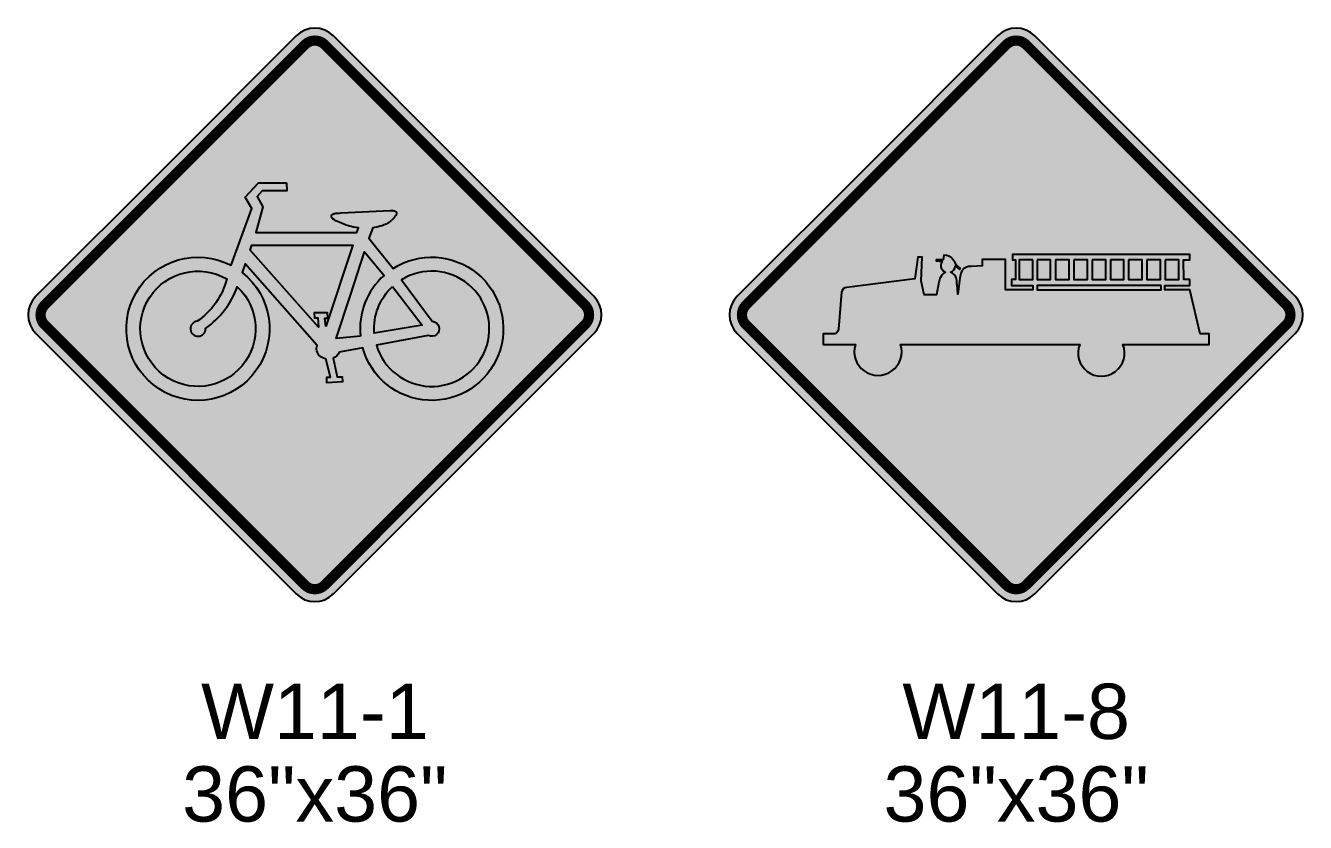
# Model space of a CAD drawing. Header units: inches. Extents: x -32 to 2634, y 197 to 1831.
# Drawn here: x 695.2 to 804.7, y 1191.1 to 1259.3 of the extents above; entities that cross this region are included whole.
import ezdxf
from ezdxf.enums import TextEntityAlignment as Align

# ---------------------------------------------------------------- set-up
doc = ezdxf.new("R2010")
doc.units = ezdxf.units.IN
doc.header["$MEASUREMENT"] = 0
doc.styles.add('ARIAL', font='arial.ttf')

# ---------------------------------------------------------------- blocks, each defined once
blk = doc.blocks.new('FIREHOUSE 36x36 W11-8 Yellow')
h = blk.add_hatch(color=40)
edge = h.paths.add_edge_path()
edge.add_line((1.590990257669546, 0.6590097423302268), (23.86485386504592, 22.93287334970671))
edge.add_arc((22.27386360737592, 24.52386360737626), 2.250000000000059, 315.0000000000082, 404.9999999999918)
edge.add_line((23.86485386504592, 26.1148538650458), (1.590990257669546, 48.38871747242229))
edge.add_arc((0, 46.79772721475285), 2.249999999999657, 44.99999999999795, 135.000000000002)
edge.add_line((-1.590990257669546, 48.38871747242229), (-23.86485386504592, 26.11485386504603))
edge.add_arc((-22.27386360737682, 24.52386360737626), 2.249999999999576, 134.9999999999877, 225.0000000000123)
edge.add_line((-23.86485386504592, 22.93287334970648), (-1.590990257669546, 0.6590097423302268))
edge.add_arc((0, 2.249999999999659), 2.249999999999657, 224.999999999998, 315.000000000002)
at = {"true_color": 0x000000}
h = blk.add_hatch(color=18, dxfattribs=at)
edge = h.paths.add_edge_path()
edge.add_line((9.135754475984868, 21.99917291195925), (16.50005450461367, 21.99917291195925))
edge.add_line((16.50005450461367, 21.99917291195925), (16.50005450461367, 22.91107143427894))
edge.add_line((16.50005450461367, 22.91107143427882), (15.73339260939474, 22.91107143427882))
edge.add_line((15.73339260939474, 22.91107143427882), (14.84889173952297, 26.65989875925845))
edge.add_line((14.84889173952297, 26.65989875925857), (12.71078475632612, 26.65989875925857))
edge.add_line((12.71078475632612, 26.65989875925857), (12.71078475632612, 27.03132953289366))
edge.add_line((12.71078475632612, 27.03132953289366), (14.84889173952297, 27.03132953289366))
edge.add_line((14.84889173952297, 27.03132953289366), (14.84889173952297, 27.53727769294994))
edge.add_line((14.84889173952297, 27.53727769294994), (14.33008609147282, 27.53727769294994))
edge.add_line((14.33008609147282, 27.53727769294994), (14.31554592701923, 29.23371562375655))
edge.add_line((14.31554592701923, 29.23371562375644), (14.86437104979223, 29.23371562375644))
edge.add_line((14.86437104979223, 29.23371562375644), (14.86437104979223, 29.69682315750549))
edge.add_line((14.86437104979223, 29.69682315750561), (-0.3261737761231416, 29.69682315750561))
edge.add_line((-0.3261737761235963, 29.69682315750561), (-0.3261737761235963, 29.21943541498752))
edge.add_line((-0.3261737761235963, 29.2194354149874), (-0.05117983219224698, 29.2194354149874))
edge.add_line((-0.05117983219179223, 29.2194354149874), (-0.05445010900939451, 27.53727769294994))
edge.add_line((-0.05445010900939451, 27.53727769294994), (-0.3892901186991367, 27.53727769294994))
edge.add_line((-0.3892901186986819, 27.53727769294994), (-0.3892901186986819, 27.03132953289366))
edge.add_line((-0.3892901186986819, 27.03132953289366), (1.429783192759714, 27.03132953289366))
edge.add_line((1.42978319275926, 27.03132953289366), (1.42978319275926, 26.65989875925857))
edge.add_line((1.42978319275926, 26.65989875925857), (-0.9178758616135383, 26.65750055625904))
edge.add_line((-0.9178758616135383, 26.65750055625892), (-0.9178758616135383, 29.26227604129497))
edge.add_line((-0.9178758616135383, 29.26227604129508), (-2.915469950890838, 29.26227604129508))
edge.add_line((-2.915469950890383, 29.26227604129508), (-2.915578960117728, 28.71344625020345))
edge.add_line((-2.915578960117728, 28.71344625020345), (-3.837724349798009, 28.676206099213))
edge.add_arc((-3.843466369385624, 27.37002975757412), 1.306188962687312, 89.7481263758339, 104.7048131990785)
edge.add_arc((-3.999571053187992, 27.90806562151238), 0.7462894754255208, 103.5978825909788, 129.8112240247004)
edge.add_arc((-3.929763139767601, 27.88418875789569), 0.8102333526798368, 132.5231806060779, 156.634576636709)
edge.add_arc((-3.070891023717195, 27.51313681272097), 1.745829877762768, 156.6345766367824, 175.2562894396392)
edge.add_line((-4.810740712193365, 27.65751487060197), (-4.984537756831969, 26.29678902330272))
edge.add_line((-4.984537756832196, 26.29678902330272), (-5.061425598449432, 27.10349364133026))
edge.add_arc((-7.859864901488891, 27.09495630791071), 2.798452325636002, 0.1747944488862361, 7.370552736692782)
edge.add_arc((-6.552731165879777, 27.26404024909232), 1.480428053502711, 7.370552736947483, 17.21227902216788)
edge.add_arc((-5.832123944903287, 27.48727468843708), 0.7260353296291441, 17.2122790222496, 44.08453497116684)
edge.add_arc((-5.898456634028207, 27.38364530716854), 0.8462529393562765, 46.00024260203832, 69.77951066100468)
edge.add_arc((-5.762113702913211, 28.70159955890665), 0.5466337692519133, 286.5982247416235, 359.6197311646619)
edge.add_line((-5.215491972956897, 28.69797160825306), (-4.825020920962515, 28.40869745555199))
edge.add_line((-4.825020920962743, 28.4086974555521), (-4.782143958246024, 28.50989435484496))
edge.add_line((-4.782143958245797, 28.50989435484496), (-5.14405459270165, 28.81468415422398))
edge.add_arc((-6.451646007430554, 28.32633918188731), 1.395806619800463, 20.47910586707021, 41.97780238934377)
edge.add_arc((-6.178936918916406, 28.67692409616211), 0.9617740505930582, 37.31244476869932, 91.25649905060875)
edge.add_line((-6.20002697703103, 29.63846688451986), (-6.257147812107632, 29.23371562375644))
edge.add_line((-6.257147812107632, 29.23371562375644), (-6.835732453918581, 29.23371562375644))
edge.add_line((-6.835732453918808, 29.23371562375644), (-6.835732453918808, 29.16107914200165))
edge.add_line((-6.835732453918808, 29.16107914200177), (-6.344064502631682, 29.08967809815601))
edge.add_line((-6.344064502631227, 29.08967809815601), (-6.344081337711259, 29.08963562164331))
edge.add_arc((-5.717194504809413, 28.72855674648326), 0.7234397385773182, 150.0586024208321, 202.1754483598795)
edge.add_arc((-5.667326255653734, 28.95810249277861), 0.8779055115224202, 214.9249688190059, 244.8439979841161)
edge.add_arc((-5.569612029200925, 27.2457136899443), 1.031508063093591, 117.1624050241205, 152.3177589056754)
edge.add_arc((-4.605180973076585, 26.89926872225453), 2.051364198235849, 156.2661704321266, 168.3517336077059)
edge.add_line((-6.614298376973693, 27.31344541300541), (-6.821452245149658, 26.23963185181708))
edge.add_line((-6.82145224514943, 26.23963185181708), (-7.863108084300166, 26.23963185181708))
edge.add_line((-7.863108084300166, 26.23963185181708), (-8.123858155872085, 27.4396780981557))
edge.add_line((-8.123858155872313, 27.4396780981557), (-8.036941465348491, 29.46466983988114))
edge.add_line((-8.036941465348264, 29.46466983988125), (-8.41313230857304, 29.46466983988125))
edge.add_line((-8.41313230857304, 29.46466983988125), (-8.659565834966315, 27.61347514279475))
edge.add_line((-8.659565834966543, 27.61347514279475), (-14.49174117465691, 26.86941449402366))
edge.add_arc((-14.45391807550368, 26.38076775927686), 0.4901083739422131, 94.42608398452238, 171.1339299764189)
edge.add_line((-14.93817029663705, 26.45630585917229), (-15.21316424056863, 23.30154248627275))
edge.add_arc((-15.63228285379864, 23.31197054204029), 0.4192483229579559, 262.01089680692803, 358.5747224814638, ccw=False)
edge.add_line((-15.69055198308706, 22.89679122550945), (-16.50005450461344, 22.91107143427894))
edge.add_line((-16.50005450461322, 22.91107143427882), (-16.50005450461322, 21.99917291195914))
edge.add_line((-16.50005450461322, 21.99917291195925), (-13.75124149397652, 21.99917291195925))
edge.add_arc((-11.82028837895587, 21.37900400641502), 2.028099949167536, 162.194413595874, 377.8055864041224)
edge.add_line((-9.8893352639343, 21.99917291195925), (5.43216598031222, 21.99917291195925))
edge.add_arc((7.283960228148771, 21.26987556361939), 1.990230277785863, 158.5038518545817, 381.4961481454183)
h.paths.add_polyline_path([(12.7536253826338, 29.2194354149874), (13.9107946662557, 29.2194354149874), (13.9107946662557, 27.54083866104008), (12.7536253826338, 27.54083866104008)], flags=16)
h.paths.add_polyline_path([(11.17622552797911, 29.2194354149874), (12.33339481160147, 29.2194354149874), (12.33339481160147, 27.54083866104008), (11.17622552797911, 27.54083866104008)], flags=16)
h.paths.add_polyline_path([(9.61434132000295, 29.2194354149874), (10.77147426721604, 29.2194354149874), (10.77147426721604, 27.54083866104008), (9.61434132000295, 27.54083866104008)], flags=16)
h.paths.add_polyline_path([(8.06550188288702, 29.2194354149874), (9.222671166508917, 29.2194354149874), (9.222671166508917, 27.54083866104008), (8.06550188288702, 27.54083866104008)], flags=16)
h.paths.add_polyline_path([(6.503617674910402, 29.2194354149874), (7.660750622123487, 29.2194354149874), (7.660750622123487, 27.54083866104008), (6.503617674910402, 27.54083866104008)], flags=16)
h.paths.add_polyline_path([(4.940498029025093, 29.2194354149874), (6.098830077738057, 29.2194354149874), (6.098830077738057, 27.54083866104008), (4.940498029025093, 27.54083866104008)], flags=16)
h.paths.add_polyline_path([(3.364297275870285, 29.2194354149874), (4.521466559492637, 29.2194354149874), (4.521466559492637, 27.54083866104008), (3.364297275870285, 27.54083866104008)], flags=16)
h.paths.add_polyline_path([(1.786897421216054, 29.2194354149874), (2.944066704838406, 29.2194354149874), (2.947627672928775, 27.53727769294994), (1.785734656125442, 27.53727769294994)], flags=16)
h.paths.add_polyline_path([(0.2666547380476914, 29.2194354149874), (1.425023123169467, 29.2194354149874), (1.42978319275926, 27.53727769294994), (0.2666547380476914, 27.53727769294994)], flags=16)
h.paths.add_polyline_path([(1.785734656125442, 27.03132953289366), (12.40243398885696, 27.03132953289366), (12.40243398885696, 26.65989875925857), (1.785734656125442, 26.65989875925857)], flags=16)
at = {"color": 40}
blk.add_lwpolyline([(-1.590990257669546, 48.38871747242229), (-12.72792206135796, 37.2517856687341), (-23.86485386504614, 26.11485386504603, 0.4142135623730963), (-23.86485386504614, 22.93287334970648), (-12.72792206135796, 11.7959415460183), (-1.590990257669546, 0.6590097423302268, 0.4142135623730937), (1.590990257669546, 0.6590097423303405), (12.72792206135773, 11.79594154601841), (23.86485386504592, 22.93287334970671, 0.4142135623730937), (23.86485386504592, 26.1148538650458), (12.72792206135773, 37.25178566873399), (1.590990257669546, 48.38871747242229, 0.4142135623730963)], format="xyb", close=True, dxfattribs=at)
at = {"color": 18, "true_color": 0x000000, "const_width": 0.875}
blk.add_lwpolyline([(0.8396893026588259, 1.410310697340833), (23.1135529100352, 23.68417430471743, 0.4142135623730984), (23.1135529100352, 25.3635529100352), (0.8396893026588259, 47.63741651741157, 0.4142135623730983), (-0.8396893026588259, 47.63741651741168), (-23.1135529100352, 25.36355291003531, 0.4142135623730983), (-23.1135529100352, 23.6841743047172), (-0.8396893026588259, 1.410310697340947, 0.4142135623730983)], format="xyb", close=True, dxfattribs=at)
at = {"color": 18, "true_color": 0x000000}
blk.add_lwpolyline([(-6.344081337711486, 29.08963562164331, 0.2314052653291435), (-6.387123147393595, 28.45549875044958, 0.1312930888091879), (-6.040510141161121, 28.16346303065791, 0.1546087110648882), (-6.483051267369774, 27.72491890944889, 0.05278215181385726), (-6.614298376973693, 27.31344541300541), (-6.82145224514943, 26.23963185181708), (-7.863108084300166, 26.23963185181708), (-8.123858155872313, 27.4396780981557), (-8.036941465348264, 29.46466983988125), (-8.41313230857304, 29.46466983988125), (-8.659565834966543, 27.61347514279475), (-14.49174117465691, 26.86941449402366, 0.3477860474559528), (-14.93817029663705, 26.45630585917229), (-15.2131642405684, 23.30154248627275, -0.4481797500238612), (-15.69055198308706, 22.89679122550945), (-16.50005450461322, 22.91107143427882), (-16.50005450461322, 21.99917291195925), (-13.75124149397698, 21.99917291195925, 1.371482732600382), (-9.8893352639343, 21.99917291195925), (5.43216598031222, 21.99917291195925, 1.468590600334587), (9.135754475984868, 21.99917291195925), (16.50005450461367, 21.99917291195925), (16.50005450461367, 22.91107143427882), (15.73339260939474, 22.91107143427882), (14.84889173952297, 26.65989875925857), (12.71078475632612, 26.65989875925857), (12.71078475632612, 27.03132953289366), (14.84889173952297, 27.03132953289366), (14.84889173952297, 27.53727769294994), (14.33008609147282, 27.53727769294994), (14.31554592701923, 29.23371562375644), (14.86437104979223, 29.23371562375644), (14.86437104979223, 29.69682315750561), (-0.3261737761235963, 29.69682315750561), (-0.3261737761235963, 29.2194354149874), (-0.05117983219179223, 29.2194354149874), (-0.05445010900939451, 27.53727769294994), (-0.3892901186986819, 27.53727769294994), (-0.3892901186986819, 27.03132953289366), (1.42978319275926, 27.03132953289366), (1.42978319275926, 26.65989875925857), (-0.9178758616135383, 26.65750055625892), (-0.9178758616135383, 29.26227604129508), (-2.915469950890383, 29.26227604129508), (-2.915578960117728, 28.71344625020345), (-3.837724349798464, 28.676206099213, 0.0653536638900073), (-4.175028330919304, 28.63343637142032, 0.114878670230263), (-4.477390495275813, 28.48133393730689, 0.1055956867101804), (-4.673552599704635, 28.20552242417057, 0.08143183280867866), (-4.810740712193365, 27.65751487060197), (-4.984537756832196, 26.29678902330272), (-5.061425598449659, 27.10349364133026, 0.03140773981546277), (-5.08453555462529, 27.45395830692519, 0.04296904782707147), (-5.138604131339434, 27.70211781274975, 0.1177926400772667), (-5.310602523728448, 27.99239121670087, 0.1041305691993422), (-5.605963024951052, 28.17774323942729, 0.3298545935077129), (-5.215491972956897, 28.69797160825306), (-4.825020920962743, 28.4086974555521), (-4.782143958245797, 28.50989435484496), (-5.14405459270165, 28.81468415422398, 0.09408188030298051), (-5.41399777577135, 29.25991417470448, 0.2398205950371728), (-6.20002697703103, 29.63846688451986), (-6.257147812107632, 29.23371562375644), (-6.835732453918808, 29.23371562375644), (-6.835732453918808, 29.16107914200177), (-6.344064502631227, 29.08967809815601)], format="xyb", close=True, dxfattribs=at)
for points in [[(1.425023123169467, 29.2194354149874), (0.2666547380476914, 29.2194354149874), (0.2666547380476914, 27.53727769294994), (1.42978319275926, 27.53727769294994)], [(1.786897421216054, 29.2194354149874), (1.785734656125442, 27.53727769294994), (2.947627672928775, 27.53727769294994), (2.944066704838406, 29.2194354149874)], [(3.364297275870285, 29.2194354149874), (3.364297275870285, 27.54083866104008), (4.521466559492637, 27.54083866104008), (4.521466559492637, 29.2194354149874)], [(4.940498029025093, 29.2194354149874), (4.940498029025093, 27.54083866104008), (6.098830077738057, 27.54083866104008), (6.098830077738057, 29.2194354149874)], [(6.503617674910402, 29.2194354149874), (6.503617674910402, 27.54083866104008), (7.660750622123487, 27.54083866104008), (7.660750622123487, 29.2194354149874)], [(8.06550188288702, 29.2194354149874), (8.06550188288702, 27.54083866104008), (9.222671166508917, 27.54083866104008), (9.222671166508917, 29.2194354149874)], [(9.61434132000295, 29.2194354149874), (9.61434132000295, 27.54083866104008), (10.77147426721604, 27.54083866104008), (10.77147426721604, 29.2194354149874)], [(11.17622552797911, 29.2194354149874), (11.17622552797911, 27.54083866104008), (12.33339481160147, 27.54083866104008), (12.33339481160147, 29.2194354149874)], [(12.7536253826338, 29.2194354149874), (12.7536253826338, 27.54083866104008), (13.9107946662557, 27.54083866104008), (13.9107946662557, 29.2194354149874)], [(12.40243398885696, 27.03132953289366), (1.785734656125442, 27.03132953289366), (1.785734656125442, 26.65989875925857), (12.40243398885696, 26.65989875925857)]]:
    blk.add_lwpolyline(points, close=True, dxfattribs=at)
at = {"style": 'ARIAL'}
for tag, p in [('SIGN_NO.', (0, -9.37959391813365)), ('SIGN_DIM', (0, -16.44777537605569))]:
    blk.add_attdef(tag, text='', height=4.731999999999842, dxfattribs=at).set_placement(p, align=Align.MIDDLE)
blk = doc.blocks.new('BICYCLE TRAFFIC 36x36 W11-1 Yellow')
h = blk.add_hatch(color=40)
edge = h.paths.add_edge_path()
edge.add_line((1.590990257669546, 0.6590097423302268), (23.86485386504592, 22.93287334970671))
edge.add_arc((22.27386360737592, 24.52386360737626), 2.250000000000059, 315.0000000000082, 404.9999999999918)
edge.add_line((23.86485386504592, 26.1148538650458), (1.590990257669546, 48.38871747242229))
edge.add_arc((0, 46.79772721475285), 2.249999999999657, 44.99999999999795, 135.000000000002)
edge.add_line((-1.590990257669546, 48.38871747242229), (-23.86485386504592, 26.11485386504603))
edge.add_arc((-22.27386360737682, 24.52386360737626), 2.249999999999576, 134.9999999999877, 225.0000000000123)
edge.add_line((-23.86485386504592, 22.93287334970648), (-1.590990257669546, 0.6590097423302268))
edge.add_arc((0, 2.249999999999659), 2.249999999999657, 224.999999999998, 315.000000000002)
at = {"true_color": 0x000000}
h = blk.add_hatch(color=18, dxfattribs=at)
edge = h.paths.add_edge_path()
edge.add_arc((10.000085370531, 23.33586360737502), 6.125484166873509, 195.3429211280627, 482.4397095731755)
edge.add_line((6.714303146772636, 28.50550493503499), (4.626851161201557, 31.0914144034067))
edge.add_line((4.626851161201103, 31.09141440340647), (4.961127295123788, 31.97980814373307))
edge.add_arc((3.957192618832323, 38.52011053517447), 6.616905636757443, 278.7267717718837, 284.1388059425942)
edge.add_arc((4.98965623923641, 34.5661361147105), 2.530754778622414, 283.3386357057686, 300.6705271623422)
edge.add_arc((5.474477825654958, 33.73307987573173), 1.56694315785097, 300.9608654096651, 312.6601966575097)
edge.add_arc((4.661140683943358, 34.63905431263231), 2.784385644467422, 312.334735188833, 317.4284892718553)
edge.add_arc((2.348850803010009, 36.77537041690914), 5.932479233326677, 317.3418770768849, 319.4746513164536)
edge.add_arc((5.93488339059013, 33.63328340094597), 1.166443548493085, 322.3351491826546, 330.255128042797)
edge.add_arc((6.570902311008922, 33.26746231191112), 0.432731337724144, 330.5289451370837, 344.0735405971607)
edge.add_arc((6.728243629580447, 33.2224046402481), 0.2690656828384481, 344.1061503443765, 356.841363542441)
edge.add_arc((6.798091201466832, 33.22291739566356), 0.1994001626770934, 355.5882785051986, 378.1927188071532)
edge.add_arc((6.836127672180282, 33.23019342032524), 0.1610698775523657, 19.95851401994819, 39.48704818994698)
edge.add_arc((6.791146612354623, 33.19313097039606), 0.2193529877803909, 39.48704819102594, 57.98205198545961)
edge.add_arc((6.746684119368638, 33.12202568122859), 0.303215228569571, 57.98205198563648, 73.04630463052118)
edge.add_arc((6.624521366540193, 32.7212912919382), 0.7221565000358946, 73.04630463094848, 85.2728176514359)
edge.add_arc((6.543873208326204, 31.74601483609069), 1.700761778355666, 85.27281765100336, 93.43144052780272)
edge.add_line((6.442075575639592, 33.44372737615515), (2.2393739812278, 33.24212082599183))
edge.add_arc((4.634581551290921, -34.41770379837669), 67.70220740495849, 92.02746608266, 92.32735545221675)
edge.add_arc((1.889971218339724, 32.37196746470102), 0.8567028682012988, 90.31421324996214, 102.0077832310906)
edge.add_arc((-1.413416864092596, 44.5376181478174), 11.75088199355592, 285.1984608559216, 285.42345329977036, ccw=False)
edge.add_arc((1.777490797465816, 32.79187980328936), 0.4205707119641566, 105.1984608558628, 125.823223020026)
edge.add_arc((1.733662791104962, 32.85259694624585), 0.345687699266872, 125.8232230201476, 140.4474196771031)
edge.add_arc((1.615742804883212, 32.94998456977839), 0.1927515283730249, 140.4474196762216, 195.555673111689)
edge.add_arc((1.753978905626809, 33.00163324168545), 0.3400116675101207, 197.6937995652754, 232.3432785119198)
edge.add_arc((2.924275979808499, 34.63990497959242), 2.353151093565814, 234.1541652344722, 248.8546732571856)
edge.add_arc((4.680261585551762, 38.32778617032875), 6.433514965024163, 246.1159302831159, 261.5775315071554)
edge.add_line((3.73793847468869, 31.9636568536099), (3.605611780892559, 31.55925191322297))
edge.add_line((3.60561178089165, 31.55925191322297), (-5.058591831587364, 31.55925191322297))
edge.add_line((-5.058591831587819, 31.55925191322297), (-4.434796586353514, 33.77021785882187))
edge.add_line((-4.434796586353968, 33.77021785882164), (-4.930869978229339, 34.66316424277284))
edge.add_line((-4.930869978230021, 34.66316424277295), (-4.500906388595922, 35.12614703708994))
edge.add_line((-4.500906388595013, 35.12614703709016), (-2.384357520172216, 35.12614703709016))
edge.add_line((-2.384357520172216, 35.12614703709016), (-2.417412421293193, 35.82065692500305))
edge.add_line((-2.417412421292738, 35.82065692500294), (-4.831633881991138, 35.82065692500294))
edge.add_line((-4.831633881990911, 35.82065692500294), (-5.956071663100602, 34.59701874409291))
edge.add_line((-5.956071663100829, 34.59701874409268), (-5.393852772546097, 33.63792686146292))
edge.add_line((-5.393852772545415, 33.63792686146382), (-7.160699785301176, 28.76351925019219))
edge.add_arc((-10.00008537053191, 23.33586360737593), 6.125484166872734, 62.38445111565171, 411.9396163218249)
edge.add_line((-6.223775755658153, 28.15883385103427), (-5.958391931537335, 28.87791401074594))
edge.add_line((-5.95839193153779, 28.87791401074639), (0.19585237488036, 21.9176798421164))
edge.add_arc((0.9616127296817467, 21.6408253239639), 0.8142710514360197, 160.1229493002184, 193.8737593284608)
edge.add_arc((1.028386619468165, 21.65731774027665), 0.8830515148904607, 193.8737593285144, 264.4590444883017)
edge.add_line((0.9431215974123006, 20.77839234300757), (1.352773914111822, 19.18561730195711))
edge.add_line((1.352773914111367, 19.18561730195745), (1.022046420715014, 19.18561730195745))
edge.add_line((1.02204642071456, 19.18561730195745), (1.02204642071456, 18.72263450764046))
edge.add_line((1.02204642071456, 18.72263450764024), (2.37797559898263, 18.7887443098823))
edge.add_line((2.377975598983994, 18.78874430988265), (2.344920697863017, 19.21867220307865))
edge.add_line((2.344920697861653, 19.21867220307752), (1.914992804664962, 19.21867220307752))
edge.add_line((1.914992804664962, 19.21867220307752), (1.578910845644714, 20.81233965506544))
edge.add_arc((1.086718479072715, 21.7683024209515), 1.075229340871558, 297.2423818978169, 336.4098851732734)
edge.add_line((2.072092826083008, 21.33800539362539), (4.092916665604662, 21.71508781468913))
edge = h.paths.add_edge_path(flags=16)
edge.add_arc((-10.00008537053191, 23.33586360737684), 0.6440944471001683, 96.51696418217945, 362.4202038655922)
edge.add_arc((-13.70268154779615, 29.50880683544858), 7.527210618258967, 305.2669908662659, 339.9812205206317)
edge.add_arc((-10.00008537053191, 23.33586360737502), 4.928299174796484, -300.1059422011615, 46.86103641307682, ccw=False)
edge.add_arc((-13.68060619375456, 29.21522506320491), 6.361216777173228, 304.54793760221617, 345.28432309752225, ccw=False)
edge = h.paths.add_edge_path(flags=16)
edge.add_arc((10.00008537053009, 23.33586360737593), 0.6440944471002911, 242.8824341062603, 445.4773970830062)
edge.add_line((10.05087374343793, 23.9779525404407), (7.407651125576194, 27.52947706169994))
edge.add_arc((10.00008537053009, 23.33586360737502), 4.930224043458643, -163.49614591366105, 121.72378736325899, ccw=False)
edge.add_line((5.272983461571584, 21.93528634745428), (9.706495650444595, 22.76257246576859))
edge = h.paths.add_edge_path(flags=16)
edge.add_line((6.64624969564511, 26.94957297374197), (9.192960963443511, 23.64146080877481))
edge.add_line((9.192960963443056, 23.64146080877492), (5.083378954784166, 22.97102509507033))
edge.add_arc((10.00008537052645, 23.33586360737684), 4.930224043453915, 132.8639869634158, 184.2437893816626, ccw=False)
h.paths.add_polyline_path([(0.8566648257979068, 24.24558731694981), (1.121246820515353, 24.24558731694981), (1.088191919394831, 24.70860580770443), (-0.06933645927301768, 24.70860580770443), (-0.03624586171599731, 24.27864221807033), (0.2613910341219707, 24.27864221807033), (0.3275365328022417, 23.48493193035677), (-5.526143769905048, 30.06849729053431), (-5.391532504107545, 30.48075544717096), (3.256357836435654, 30.49203552141864), (0.9559009220342887, 23.51798683147865)], flags=16)
edge = h.paths.add_edge_path(flags=16)
edge.add_line((4.254680103872943, 29.90418658874262), (5.922700770443498, 27.90713160450525))
edge.add_arc((10.00008537053282, 23.33586360737502), 6.125484166874197, 131.7316602723896, 185.8821812558217)
edge.add_line((3.906853488455909, 22.70810448967006), (1.826679818303091, 22.49717580841832))
edge.add_line((1.826679818301727, 22.49717580841809), (4.254680103872488, 29.90418658874239))
at = {"color": 18, "true_color": 0x000000}
blk.add_line((-5.526143769905048, 30.06849729053465), (0.3275365328022417, 23.48493193035711), dxfattribs=at)
at = {"color": 40}
blk.add_lwpolyline([(-1.590990257669546, 48.38871747242229), (-12.72792206135796, 37.2517856687341), (-23.86485386504614, 26.11485386504603, 0.4142135623730963), (-23.86485386504614, 22.93287334970648), (-12.72792206135796, 11.7959415460183), (-1.590990257669546, 0.6590097423302268, 0.4142135623730937), (1.590990257669546, 0.6590097423303405), (12.72792206135773, 11.79594154601841), (23.86485386504592, 22.93287334970671, 0.4142135623730937), (23.86485386504592, 26.1148538650458), (12.72792206135773, 37.25178566873399), (1.590990257669546, 48.38871747242229, 0.4142135623730963)], format="xyb", close=True, dxfattribs=at)
at = {"color": 18, "true_color": 0x000000, "const_width": 0.875}
blk.add_lwpolyline([(0.8396893026588259, 1.410310697340833), (23.1135529100352, 23.68417430471743, 0.4142135623730984), (23.1135529100352, 25.3635529100352), (0.8396893026588259, 47.63741651741157, 0.4142135623730983), (-0.8396893026588259, 47.63741651741168), (-23.1135529100352, 25.36355291003531, 0.4142135623730983), (-23.1135529100352, 23.6841743047172), (-0.8396893026588259, 1.410310697340947, 0.4142135623730983)], format="xyb", close=True, dxfattribs=at)
at = {"color": 18, "true_color": 0x000000}
for points in [[(-2.417412421292738, 35.82065692500282), (-2.384357520172216, 35.12614703709005), (-4.500906388595013, 35.12614703709005), (-4.930869978230021, 34.66316424277329), (-4.434796586353968, 33.77021785882198), (-5.058591831587819, 31.55925191322285), (3.60561178089165, 31.55925191322285), (3.73793847468869, 31.96365685360979, -0.06756650044356044), (2.075412594769205, 32.4451951986216, -0.06423118033779367), (1.546255845150426, 32.7324510279509, -0.1523494197379677), (1.430051701694993, 32.8982935078111, -0.2451991285939045), (1.467123564344092, 33.07272605841081, -0.06389684260554447), (1.53133649388883, 33.13288974829493, -0.09023623065376185), (1.667232610584961, 33.19774043945381, 0.0009817150534531314), (1.71173884414975, 33.20992511588429, -0.051067146919077), (1.885273035586124, 33.22865745032232, -0.001308514969581172), (2.239373981228255, 33.24212082599206), (6.442075575639592, 33.44372737615549, -0.03561375323347641), (6.684035240981302, 33.44099130534187, -0.05339889501813699), (6.83510130226523, 33.41206339706014, -0.06582502744414746), (6.90744425226012, 33.37911643273264, -0.08087531927995785), (6.960436305854728, 33.33261836381553, -0.08541612983305329), (6.98752369609474, 33.28517295649726, -0.09895155143331864), (6.996900548695976, 33.20757893650079, -0.05562511492347195), (6.987023122889241, 33.14871939393925, -0.05916834934857784), (6.947640096580926, 33.05456550223289, -0.03457118986042283), (6.858238396975594, 32.92053794567983, -0.009306251815901551), (6.711655717148005, 32.75538992752536, -0.02222935542747041), (6.536315229386219, 32.58077254347563, -0.05109235077673378), (6.280595628660649, 32.38939652478439, -0.07576914140779442), (5.573516346403721, 32.10365218079869, -0.02361884433069239), (4.961127295123788, 31.97980814373341), (4.626851161201103, 31.09141440340682), (6.714303146772636, 28.50550493503579, -3.036907180817785), (4.092916665603752, 21.71508781468947), (2.072092826083008, 21.33800539362574, -0.1725839721139132), (1.578910845645169, 20.81233965506635), (1.914992804664962, 19.21867220307786), (2.344920697861653, 19.21867220307786), (2.377975598983994, 18.78874430988253), (1.02204642071456, 18.72263450764058), (1.02204642071456, 19.18561730195734), (1.352773914111367, 19.18561730195734), (0.9431215974123006, 20.77839234300791, -0.3181087264288673), (0.1710968954771488, 21.4455766080182, -0.1483395997258497), (0.1958523748794505, 21.91767984211538), (-5.95839193153779, 28.87791401074628), (-6.223775755658153, 28.15883385103461, -21.9270509272869), (-7.160699785301858, 28.76351925019162), (-5.393852772545415, 33.63792686146417), (-5.956071663100829, 34.59701874409302), (-4.831633881990911, 35.82065692500282)], [(3.906853488455909, 22.7081044896704), (1.826679818301727, 22.49717580841843), (3.04067996108688, 26.20068119858115), (4.254680103872943, 29.9041865887425), (5.922700770442589, 27.90713160450559, 0.2407734952946778)], [(-10.07318840686503, 23.97579610605499, 2.29718981246947), (-9.356565454634165, 23.36306240565045, 0.1526385180287627), (-6.630261468525077, 26.93203095967601, -17.56584349522302), (-7.528048236652012, 27.5993322849904, -0.1796418568074558)], [(9.70649565044323, 22.7625724657687), (5.272983461571584, 21.93528634745417, 2.955219075752803), (7.40765112557574, 27.52947706169971), (10.05087374343793, 23.97795254043967, -1.219533612562143)], [(6.64624969564511, 26.94957297374231), (9.192960963443056, 23.64146080877481), (5.083378954783711, 22.97102509507113, -0.2280196047381206)]]:
    blk.add_lwpolyline(points, format="xyb", close=True, dxfattribs=at)
blk.add_lwpolyline([(0.9559009220342887, 23.51798683147899), (0.8566648257979068, 24.24558731695015), (1.121246820515353, 24.24558731695015), (1.088191919394831, 24.70860580770432), (-0.06933645927301768, 24.70860580770432), (-0.03624586171599731, 24.27864221807022), (0.2613910341219707, 24.27864221807022), (0.3275365328022417, 23.48493193035711), (-5.526143769905048, 30.06849729053465), (-5.391532504107545, 30.48075544717085), (3.256357836435654, 30.49203552141853)], close=True, dxfattribs=at)
at = {"style": 'ARIAL'}
for tag, p in [('SIGN_NO.', (0, -9.37959391813365)), ('SIGN_DIM', (0, -16.44777537605569))]:
    blk.add_attdef(tag, text='', height=4.731999999999842, dxfattribs=at).set_placement(p, align=Align.MIDDLE)

msp = doc.modelspace()

# ---------------------------------------------------------------- block references
for name, p, values in [('BICYCLE TRAFFIC 36x36 W11-1 Yellow', (719.9284741329916, 1210), {'SIGN_NO.': 'W11-1', 'SIGN_DIM': '36"x36"'}), ('FIREHOUSE 36x36 W11-8 Yellow', (779.9284741329916, 1210), {'SIGN_NO.': 'W11-8', 'SIGN_DIM': '36"x36"'})]:
    msp.add_blockref(name, p).add_auto_attribs(values)

doc.saveas('drawing.dxf')
